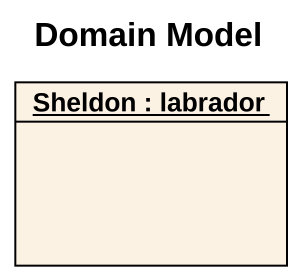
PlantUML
@startuml
title Domain Model
hide circle
hide empty members
object "Sheldon : labrador" as Sheldon
@enduml
